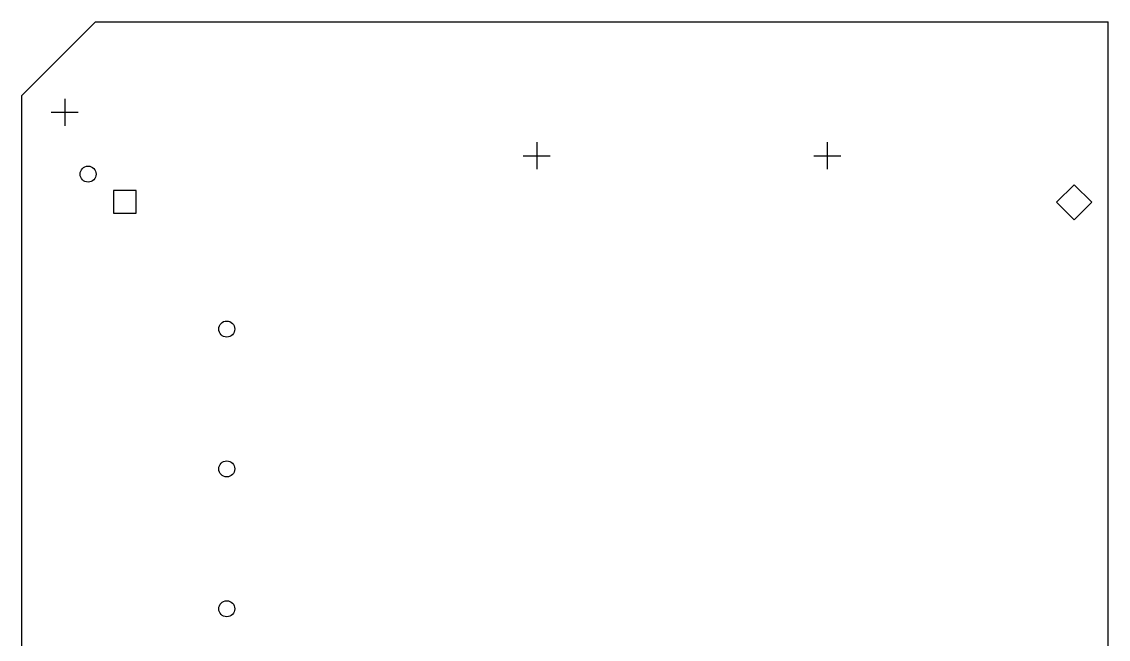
# Model space of a CAD drawing. Extents: x 48 to 158, y -168 to -45.
# Drawn here: x 49.7 to 158.1, y -106.6 to -45 of the extents above; entities that cross this region are included whole.
import ezdxf

# ---------------------------------------------------------------- set-up
doc = ezdxf.new("R2010")
doc.units = 0
doc.layers.add('BLACK', color=7, linetype='CONTINUOUS')

msp = doc.modelspace()

# ---------------------------------------------------------------- linework, layer by layer
at = {"layer": 'BLACK', "linetype": 'CONTINUOUS'}
for p, q in [((57.023, -44.958), (49.657, -52.324)), ((57.023, -44.958), (134.747, -44.958)), ((134.747, -44.958), (158.115, -44.958)), ((158.115, -140.97), (158.115, -44.958)), ((49.657, -140.97), (49.657, -52.324)), ((53.9496, -52.6504), (53.9496, -55.3504)), ((52.5996, -54.0004), (55.2996, -54.0004)), ((101.068, -56.996), (101.068, -59.696)), ((130.068, -56.996), (130.068, -59.696)), ((99.718, -58.346), (102.418, -58.346)), ((128.718, -58.346), (131.418, -58.346)), ((61.0919, -61.8185), (58.8289, -61.8185)), ((58.8289, -61.8185), (58.8289, -64.0815)), ((61.0919, -64.0815), (61.0919, -61.8185)), ((154.709, -61.242), (152.959, -62.992)), ((156.459, -62.992), (154.709, -61.242)), ((152.959, -62.992), (154.709, -64.742)), ((154.709, -64.742), (156.459, -62.992)), ((58.8289, -64.0815), (61.0919, -64.0815))]:
    msp.add_line(p, q, dxfattribs=at)
at = {"layer": 'BLACK'}
for centre in [(56.2774, -60.1814), (70.1204, -75.65), (70.1204, -89.62), (70.1204, -103.59)]:
    msp.add_circle(centre, 0.8001, dxfattribs=at)

doc.saveas('drawing.dxf')
